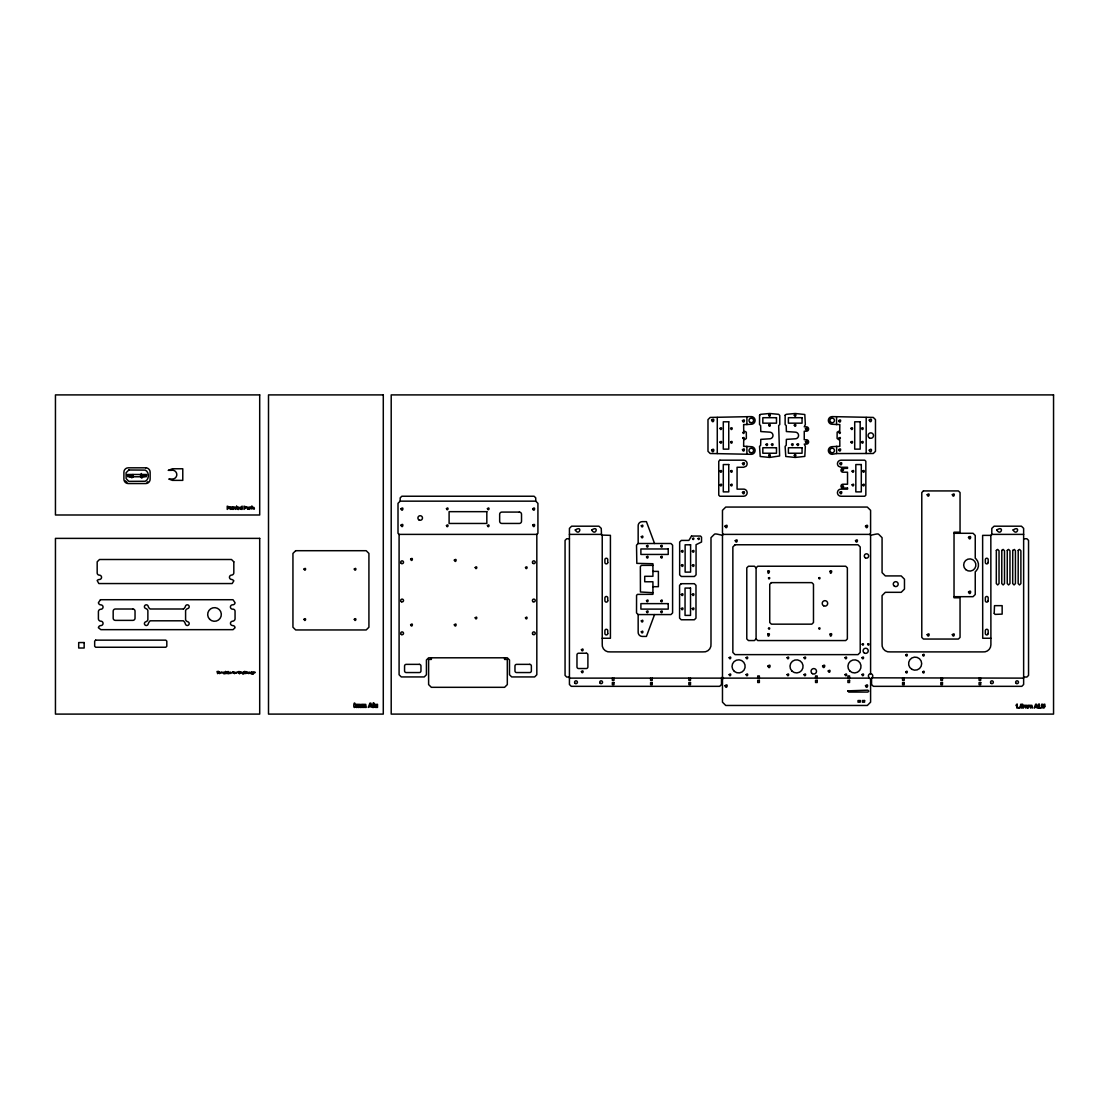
<?xml version="1.0" encoding="UTF-8"?>
<svg xmlns="http://www.w3.org/2000/svg" width="1109" height="1109" viewBox="0 0 1109 1109"><rect width="100%" height="100%" fill="white"/><g stroke="black" fill="none" stroke-linecap="round" stroke-linejoin="round"><path stroke-width="1.5" d="M746.898 453.553L746.898 446.373A76.396 76.396 0 0 0 751.278 446.664A3.826 3.826 0 0 1 755.104 450.49A3.826 3.826 0 0 1 751.278 454.316L710.176 453.498L707.986 451.321L707.986 419.618L710.176 417.428L751.278 416.61A3.826 3.826 0 0 1 755.104 420.436A3.826 3.826 0 0 1 751.278 424.262A76.396 76.396 0 0 0 746.898 424.553A77.228 77.228 0 0 0 743.626 424.539L743.709 430.694L746.315 432.177L746.357 438.471L743.709 440.245L743.626 446.4A77.242 77.242 0 0 0 746.814 446.373M746.898 424.553L746.898 417.372M247.751 672.692C248.776 675.353 249.747 671.208 247.792 672.525M1023.635 678.126L871.688 677.835A2.19 2.19 0 0 0 872.381 674.688A2.19 2.19 0 0 0 869.179 674.272A2.19 2.19 0 0 0 869.04 677.488L870.593 679.346L870.593 702.177L867.307 705.463L725.743 705.463L722.472 702.177L722.472 679.484L723.456 678.126L722.472 677.142L721.515 677.876L721.488 684.503L719.658 686.332L571.26 686.332L569.43 684.503L569.43 528.369L571.62 526.193L598.943 526.193L601.244 528.369L601.535 535.079L610.421 535.342L610.421 638.257L602.229 638.257M871.563 678.154L871.563 684.503L873.365 686.332L1021.805 686.332L1023.635 684.503L1023.635 528.369L1021.444 526.193L994.108 526.193L991.82 528.369L991.779 534.635L990.836 535.37L990.905 644.814A7.25 7.25 0 0 1 982.629 651.898L890.264 651.898A7.25 7.25 0 0 1 882.071 643.691L882.071 595.602L885.342 592.317L901.201 592.317L904.473 589.045L904.473 579.203L901.201 575.918L885.342 575.918L882.071 572.646L882.071 537.671L878.785 534.386C877.829 532.431 867.113 537.782 870.593 533.055L870.593 510.334L867.307 507.063L725.743 507.063L722.472 510.334L722.472 533.055C725.951 537.782 715.236 532.431 714.279 534.386L710.994 537.671L710.994 643.691A7.25 7.25 0 0 1 702.801 651.898L610.421 651.898A7.25 7.25 0 0 1 602.229 643.691L602.229 535.37M654.56 614.566L646.422 636.427L642.263 636.427A4.103 4.103 0 0 1 638.16 632.047L638.16 614.566L636.524 612.93L636.566 595.311L637.481 594.382L652.924 594.341L652.924 581.768L644.717 581.768L644.717 576.306L652.924 576.306L652.924 563.732L636.816 563.372L636.524 545.157L638.16 543.507L670.959 543.507L672.595 545.157L672.595 612.93L670.959 614.566L638.16 614.566M142.992 475.65C143.657 479.338 145.515 473.141 141.12 475.9M536.825 534.386L537.92 533.29L537.92 503.334L535.73 501.157L400.183 501.157L398.006 503.334L398.006 533.29L399.088 534.386L536.825 534.386L536.825 674.743L534.635 676.934L511.693 676.934L509.502 674.743L509.502 659.98L507.312 657.803L428.615 657.803L426.424 659.98L426.424 674.743L424.234 676.934L401.278 676.934L399.088 674.743L399.088 534.386M127.729 476.773L128.824 475.678L128.824 476.773C132.29 478.52 130.599 473.418 129.753 476.634M131.819 477.868L132.914 476.773M756.088 567.863L757.724 566.228L845.723 566.228L847.359 567.863L847.359 638.923L845.723 640.558L757.724 640.558L756.088 638.923L756.088 567.863L754.439 566.228L748.436 566.228L746.787 567.863L746.787 638.923L748.436 640.558L754.439 640.558L756.088 638.923M168.457 470.341L172.394 468.774L182.777 468.774L182.777 480.363L172.394 480.363L168.804 479.046L172.394 479.046A4.422 4.422 0 0 0 176.775 474.042A4.422 4.422 0 0 0 171.243 470.341L168.346 470.341M836.56 453.553L832.18 454.316A3.826 3.826 0 0 1 828.354 450.49A3.826 3.826 0 0 1 832.18 446.664A76.396 76.396 0 0 0 836.56 446.373A77.242 77.242 0 0 0 839.832 446.4L839.804 440.37L837.101 438.471L837.143 432.177L839.749 430.694L839.832 424.539A77.228 77.228 0 0 0 836.643 424.553A76.396 76.396 0 0 0 832.18 424.262A3.826 3.826 0 0 1 828.354 420.436A3.826 3.826 0 0 1 832.18 416.61L873.282 417.428L875.472 419.618L875.472 451.321L873.282 453.498L836.643 453.553L836.643 446.373M836.56 424.553L836.56 417.372M129.85 475.678L127.452 475.678L127.452 474.486L146.582 474.486L146.582 475.678L144.184 475.678M131.056 475.678L132.914 475.678M131.056 476.773L142.964 476.773M144.184 476.773L145.21 476.773L145.21 475.678L146.305 476.773M954.031 533.29L973.05 533.29L975.241 535.481L975.241 558.257L975.948 558.811A8.747 8.747 0 0 1 975.948 571.177L975.241 571.717L975.241 594.507L973.05 596.684L954.031 596.684M569.43 534.386L601.244 534.386M723.456 534.386L869.608 534.386M991.82 534.386L1023.635 534.386M990.836 535.37L982.629 535.37L982.713 638.257L990.85 638.257M569.43 538.752L566.699 538.752L565.063 540.402L565.063 675.395L566.699 677.044L569.43 677.044M1023.635 538.752L1026.906 538.752L1028.542 540.402L1028.542 675.395L1026.906 677.044L1023.635 677.044M652.924 565.368L641.459 565.368L640.35 566.547L640.434 591.984L652.924 592.705M652.924 571.385L658.386 571.385L658.386 586.689L652.924 586.689M569.43 678.126L721.488 678.126M723.456 678.126L869.608 678.126M141.12 476.773L142.202 477.868M654.56 543.507L646.422 521.646L642.263 521.646A4.103 4.103 0 0 0 638.16 526.026L638.16 543.507M980.716 678.126L980.716 680.316L979.081 680.316L979.081 678.126M942.47 678.126L942.47 680.316L940.82 680.316L940.82 678.126M904.209 678.126L904.209 680.316L902.56 680.316L902.56 678.126M870.593 535.37L870.593 673.759M866.184 417.428L866.184 453.498M849.549 678.126L849.549 675.949L847.914 675.949L847.914 678.126M817.194 678.126L817.194 675.949L815.545 675.949L815.545 678.126M759.36 678.126L759.36 675.949L757.724 675.949L757.724 678.126M722.472 535.37L722.472 677.142M717.273 417.428L717.273 453.498M690.491 678.126L690.491 680.316L688.855 680.316L688.855 678.126M652.231 678.126L652.231 680.316L650.595 680.316L650.595 678.126M613.984 678.126L613.984 680.316L612.334 680.316L612.334 678.126M535.73 501.157L535.73 497.872L534.094 496.236L401.832 496.236L400.183 497.872L400.183 501.157M504.581 657.803L504.581 659.439L507.312 659.439L507.312 684.586L504.581 687.317L431.346 687.317L428.615 684.586L428.615 659.439L431.346 659.439L431.346 657.803M141.661 475.678L141.661 476.884M141.384 473.501L141.384 477.868L140.288 474.597M141.12 474.486L141.12 476.884M132.914 474.486L132.914 476.884M132.373 475.678L132.373 476.884M127.022 482.207A3.272 3.272 0 0 1 126.274 481.777M125.955 481.5A3.272 3.272 0 0 1 125.428 480.821M147.76 481.777A3.272 3.272 0 0 1 147.012 482.207M233.819 561.819L233.819 572.951A2.315 2.315 0 0 1 231.573 575.086A2.19 2.19 0 0 0 229.452 577.332A2.19 2.19 0 0 0 231.698 579.452A3.771 3.771 0 0 1 233.819 580.825L232.183 583.556L98.826 583.556L97.176 580.52A2.856 2.856 0 0 1 99.366 579.508A2.19 2.19 0 0 0 101.557 577.318A2.19 2.19 0 0 0 99.366 575.141A2.19 2.19 0 0 1 97.176 572.951L97.176 561.819L99.505 559.504L231.504 559.504L233.819 561.819M847.526 488.057L847.526 489.138L840.969 489.138A3.549 3.549 0 0 0 838.459 490.192L837.891 490.927A3.549 3.549 0 0 0 840.969 496.25L864.743 496.25L865.838 495.155L865.838 461.275L864.743 460.18L840.969 460.18A3.549 3.549 0 0 0 838.459 466.237L840.969 467.277L847.526 467.277L847.526 468.372L842.882 468.372A1.913 1.913 0 0 0 840.969 470.285A1.913 1.913 0 0 0 842.882 472.198L847.526 472.198L847.526 484.231L842.882 484.231A1.913 1.913 0 0 0 840.969 486.144A1.913 1.913 0 0 0 842.882 488.057L847.526 488.057M227.262 672.65C226.319 675.617 225.487 670.418 227.262 672.65M248.901 507.88C247.432 512.303 246.212 504.553 248.901 507.88M230.838 508.158L230.215 509.378L230.215 507.035L231.726 507.104L230.838 508.158M236.078 672.83C234.789 674.563 237.146 670.529 236.078 672.83M250.121 508.158L249.483 509.378L249.483 507.035L250.994 507.104L250.121 508.158M1044.83 706.253C1044.983 710.051 1039.507 707.265 1041.739 704.215L1042.529 704.215L1042.793 707.334L1043.943 707.195L1044.04 704.215L1044.83 704.215L1044.83 706.253M251.993 673.745L253.282 674.106L253.462 672.082L252.131 672.248L253.046 673.62L251.993 673.745M376.672 705.629L375.701 706.78L375.494 704.312L374.662 704.312L375.147 707.362L377.504 707.431L377.504 704.312L376.672 704.312L376.672 705.629M765.945 444.487C767.511 448.105 768.592 441.562 765.945 444.487M233.86 507.991L233.237 509.378L233.237 507.035L235.108 507.146L235.371 509.378L234.651 507.589L233.86 507.991M240.93 672.719C239.336 671.319 243.966 672.608 240.93 672.719M254.28 672.719C252.7 671.319 257.316 672.608 254.28 672.719M660.701 600.731C662.239 604.363 663.362 597.82 660.701 600.731M681.425 551.187C682.964 554.819 684.101 548.276 681.425 551.187M681.342 594.466C682.894 598.098 684.017 591.554 681.342 594.466M221.051 672.692C220.483 670.626 225.404 673.745 221.051 672.692M357.112 705.532L357.098 707.431L356.266 707.431L356.266 704.312L360.411 704.381L360.855 707.431L360.023 707.431L359.801 704.922L358.969 707.431L358.152 707.431L358.055 705.019L357.112 705.532M362.449 705.532L362.435 707.431L361.603 707.431L361.603 704.312L365.748 704.381L366.192 707.431L365.36 707.431L365.138 704.922L364.32 707.431L363.489 707.431L363.308 704.936L362.449 705.532M1024.12 706.378L1023.371 708.083L1023.371 705.282L1027.086 705.338L1027.489 708.083L1026.546 705.823L1025.797 708.083L1024.896 705.837L1024.12 706.378M1028.93 706.378L1028.168 708.083L1028.168 705.282L1031.897 705.338L1032.299 708.083L1031.342 705.823L1030.608 708.083L1029.707 705.837L1028.93 706.378M247.044 672.567C246.059 674.91 246.156 670.21 247.044 672.567M232.904 671.791C232.225 675.395 234.553 670.806 232.904 671.791M239.877 507.922L240.293 509.239L242.136 509.378L242.136 506.148L239.877 507.922M400.917 525.25C402.706 529.728 404.258 521.771 400.917 525.25M454.316 624.797C455.938 628.872 457.352 621.636 454.316 624.797M224.836 672.858C223.131 676.199 223.034 670.127 224.836 672.858M994.219 613.305L995.023 614.4L1002.148 614.123L1002.148 605.653L994.496 605.653L994.219 613.305M525.472 617.824C526.927 621.484 528.217 614.982 525.472 617.824M247.487 672.581L245.685 673.634L245.685 671.486L247.487 672.581M487.433 525.611C488.875 529.284 490.178 522.783 487.433 525.611M218.875 672.692C220.039 675.492 221.01 670.834 218.875 672.692M237.326 507.95C238.269 512.926 240.792 504.276 237.326 507.95M228.551 672.692C229.702 675.478 230.727 670.862 228.551 672.692M660.701 546.044C662.128 549.717 663.459 543.23 660.701 546.044M1022.872 706.78L1022.858 707.015A1.4 1.4 0 0 1 1022.387 707.861C1017.674 708.457 1024.702 706.225 1020.363 706.281L1020.737 704.27L1022.692 704.27L1021.181 705.615L1022.872 706.78M248.291 508.379L247.487 508.795L248.291 508.379M746.107 657.706C747.494 661.394 748.894 654.906 746.107 657.706M235.358 672.858C233.569 675.617 233.694 670.127 235.358 672.858M532.653 508.823C534.316 513.342 536.077 505.427 532.653 508.823M355.642 706.142C352.399 711.95 354.034 696.674 355.642 706.142M229.702 507.146L227.234 509.378L227.234 506.148L229.702 507.146M246.475 507.146L244.008 509.378L244.008 506.148L246.475 507.146M968.49 537.352C970.25 542.315 972.288 533.706 968.49 537.352M230.256 672.428C230.935 675.367 232.044 671.389 230.256 672.428M252.644 507.562C254.973 512.233 254.918 505.662 252.644 507.562M249.442 672.428C250.177 675.409 251.258 671.264 249.442 672.428M224.42 672.858L223.782 672.553L224.42 672.858M304.018 569.042C305.28 572.785 306.888 566.339 304.018 569.042M252.381 672.622L252.949 673.191L252.381 672.622M241.526 508.213C240.376 510.611 240.445 505.759 241.526 508.213M759.582 415.223L759.54 424.539L760.635 425.62L760.788 431.553L769.646 432.136A3.341 3.341 0 0 1 772.987 435.463A3.341 3.341 0 0 1 769.646 438.804L760.788 439.372L760.635 445.305L759.54 446.4L760.206 456.492L769.646 457.435L779.613 455.979L778.67 425.62L779.766 424.539L779.766 415.515L778.67 414.322L769.646 413.491L760.635 414.322L759.582 415.223M785.158 415.223L785.117 424.539L786.212 425.62L786.364 431.553L795.236 432.136A3.341 3.341 0 0 1 798.563 435.463A3.341 3.341 0 0 1 795.236 438.804L786.364 439.372L786.212 445.305L785.117 446.4L785.782 456.492L795.236 457.435L804.801 456.409L805.342 446.4L804.247 444.099L806.437 444.099A2.19 2.19 0 0 0 808.627 441.909A2.19 2.19 0 0 0 806.437 439.732L804.247 439.732L804.247 431.207L806.437 431.207A2.19 2.19 0 0 0 808.627 429.017A2.19 2.19 0 0 0 806.437 426.826L804.247 426.826L805.342 424.539L804.801 414.516L795.236 413.491L786.212 414.322L785.158 415.223M234.928 672.858L234.193 673.066L234.928 672.858M304.018 619.307C305.225 623.064 306.943 616.659 304.018 619.307M354.298 569.028C355.504 572.785 357.223 566.38 354.298 569.028M354.298 619.307C355.504 623.064 357.223 616.659 354.298 619.307M400.945 508.768C402.415 513.356 404.508 505.524 400.945 508.768M410.607 559.13C411.952 563.303 413.851 556.191 410.607 559.13M410.607 624.727C411.952 628.9 413.851 621.775 410.607 624.727M446.456 508.615C447.662 512.372 449.381 505.954 446.456 508.615M446.456 525.541C447.662 529.298 449.381 522.894 446.456 525.541M454.33 560.114C455.674 564.287 457.587 557.175 454.33 560.114M475.207 567.475C476.413 571.232 478.131 564.814 475.207 567.475M487.433 508.615C488.639 512.372 490.344 505.954 487.433 508.615M475.207 617.755C476.413 621.511 478.131 615.107 475.207 617.755M525.5 567.475C526.692 571.232 528.411 564.814 525.5 567.475M532.667 525.167C534.136 529.755 536.229 521.923 532.667 525.167M575.266 529.977C579.175 536.811 583.154 524.89 575.266 529.977M591.665 529.977C595.575 536.811 599.553 524.89 591.665 529.977M581.421 649.68C582.696 653.645 584.512 646.88 581.421 649.68M581.421 671.541C582.696 675.506 584.512 668.741 581.421 671.541M641.307 525.763C642.513 529.52 644.232 523.115 641.307 525.763M641.307 536.701C642.513 540.457 644.232 534.039 641.307 536.701M646.505 545.988C647.711 549.745 649.43 543.341 646.505 545.988M646.505 556.926C647.711 560.683 649.43 554.264 646.505 556.926M641.307 620.874C642.513 624.63 644.232 618.212 641.307 620.874M641.307 631.797C642.513 635.554 644.232 629.15 641.307 631.797M646.505 611.572C647.711 615.329 649.43 608.924 646.505 611.572M660.714 556.926C661.921 560.683 663.639 554.264 660.714 556.926M660.714 611.572C661.921 615.329 663.639 608.924 660.714 611.572M692.529 538.572C693.541 541.691 694.969 536.354 692.529 538.572M692.376 551.09C693.582 554.847 695.301 548.442 692.376 551.09M692.376 565.299C693.582 569.056 695.301 562.651 692.376 565.299M711.59 420.075C713.253 425.302 715.638 416.402 711.59 420.075M698.005 538.572C699.003 541.691 700.431 536.354 698.005 538.572M692.293 594.369C693.499 598.125 695.218 591.721 692.293 594.369M711.59 450.143C713.253 455.355 715.638 446.456 711.59 450.143M692.293 608.578C693.499 612.348 695.218 605.93 692.293 608.578M719.991 428.379C721.197 432.136 722.916 425.731 719.991 428.379M719.991 442.047C721.197 445.804 722.916 439.386 719.991 442.047M719.991 471.131C721.197 474.888 722.916 468.469 719.991 471.131M719.991 484.785C721.197 488.542 722.916 482.138 719.991 484.785M730.595 428.379C731.801 432.136 733.52 425.731 730.595 428.379M730.595 442.047C731.801 445.804 733.52 439.386 730.595 442.047M730.595 471.131C731.801 474.888 733.52 468.469 730.595 471.131M725.036 526.123C726.631 531.128 728.932 522.589 725.036 526.123M730.595 484.785C731.801 488.542 733.52 482.138 730.595 484.785M742.462 420.671C743.931 425.26 746.038 417.428 742.462 420.671M742.836 432.524C743.834 435.657 745.262 430.306 742.836 432.524M742.836 437.986C743.834 441.119 745.262 435.782 742.836 437.986M742.462 449.644C743.931 454.233 746.038 446.4 742.462 449.644M742.462 463.423C743.931 468.012 746.038 460.18 742.462 463.423M735.253 540.638C736.723 545.226 738.816 537.394 735.253 540.638M742.462 492.382C743.931 496.984 746.038 489.152 742.462 492.382M725.036 685.722C726.631 690.727 728.932 682.187 725.036 685.722M729.168 657.651C730.374 661.408 732.092 655.003 729.168 657.651M729.168 674.591C730.374 678.361 732.092 671.943 729.168 674.591M768.703 415.154C769.909 418.911 771.628 412.506 768.703 415.154M768.703 425.149C769.909 428.906 771.628 422.501 768.703 425.149M768.703 455.272C769.909 459.029 771.628 452.624 768.703 455.272M771.434 444.39C772.64 448.147 774.359 441.742 771.434 444.39M746.121 674.591C747.327 678.361 749.032 671.943 746.121 674.591M767.816 571.19C767.761 577.013 771.407 568.82 767.816 571.19M794.28 415.154C795.486 418.911 797.205 412.506 794.28 415.154M791.549 444.39C792.755 448.147 794.474 441.742 791.549 444.39M794.28 425.149C795.486 428.906 797.205 422.501 794.28 425.149M767.816 634.043C767.761 639.865 771.407 631.673 767.816 634.043M768.468 628.346C769.396 631.257 770.741 626.28 768.468 628.346M794.28 455.272C795.486 459.029 797.205 452.624 794.28 455.272M767.941 666.038C769.535 671.056 771.836 662.503 767.941 666.038M805.439 428.753C806.7 432.718 808.516 425.953 805.439 428.753M805.439 441.645C806.7 445.61 808.516 438.845 805.439 441.645M787.113 657.651C788.319 661.408 790.024 655.003 787.113 657.651M787.113 674.591C788.319 678.361 790.024 671.943 787.113 674.591M804.053 657.651C805.259 661.408 806.978 655.003 804.053 657.651M804.053 674.591C805.259 678.361 806.978 671.943 804.053 674.591M838.681 420.671C840.151 425.26 842.244 417.428 838.681 420.671M818.747 578.052C819.69 580.977 821.02 575.987 818.747 578.052M839.042 432.524C840.054 435.657 841.481 430.306 839.042 432.524M839.042 437.986C840.054 441.119 841.481 435.782 839.042 437.986M838.681 449.644C840.151 454.233 842.244 446.4 838.681 449.644M839.804 463.423C841.274 468.012 843.381 460.18 839.804 463.423M818.747 628.346C819.69 631.257 821.02 626.28 818.747 628.346M841.925 469.481C843.131 473.238 844.85 466.834 841.925 469.481M839.804 492.382C841.274 496.984 843.381 489.152 839.804 492.382M830.114 571.19C830.073 577.013 833.718 568.82 830.114 571.19M841.925 486.435C843.131 490.192 844.85 483.774 841.925 486.435M850.963 428.379C852.169 432.136 853.888 425.731 850.963 428.379M850.963 442.047C852.169 445.804 853.888 439.386 850.963 442.047M822.559 666.01C823.862 670.903 826.787 662.6 822.559 666.01M830.114 634.043C830.073 639.865 833.718 631.673 830.114 634.043M852.1 471.131C853.306 474.888 855.011 468.469 852.1 471.131M852.1 484.785C853.306 488.542 855.011 482.138 852.1 484.785M828.243 670.973C829.587 675.159 831.487 668.034 828.243 670.973M861.568 428.379C862.774 432.136 864.493 425.731 861.568 428.379M861.568 442.047C862.774 445.804 864.493 439.386 861.568 442.047M869.234 420.075C870.912 425.302 873.296 416.402 869.234 420.075M862.705 471.131C863.897 474.888 865.616 468.469 862.705 471.131M862.705 484.785C863.897 488.542 865.616 482.138 862.705 484.785M855.496 540.638C856.966 545.226 859.059 537.394 855.496 540.638M869.234 450.143C870.912 455.355 873.296 446.456 869.234 450.143M845.044 657.651C846.25 661.408 847.969 655.003 845.044 657.651M845.044 674.591C846.25 678.361 847.969 671.943 845.044 674.591M865.491 526.123C867.099 531.128 869.387 522.589 865.491 526.123M847.803 690.865L848.732 692.071L867.862 692.071L868.818 691.115L867.862 690.158L847.803 690.865M862.178 644.218C863.176 647.351 864.618 642.014 862.178 644.218M861.984 657.651C863.19 661.408 864.909 655.003 861.984 657.651M867.64 644.218C868.652 647.351 870.08 642.014 867.64 644.218M865.491 685.722C867.099 690.727 869.387 682.187 865.491 685.722M905.706 654.92C906.912 658.677 908.631 652.272 905.706 654.92M927.179 494.711C928.649 499.313 930.756 491.481 927.179 494.711M905.706 671.86C906.912 675.617 908.631 669.212 905.706 671.86M922.66 654.92C923.866 658.677 925.571 652.272 922.66 654.92M927.179 634.639C928.649 639.228 930.756 631.395 927.179 634.639M922.66 671.86C923.866 675.617 925.571 669.212 922.66 671.86M952.326 634.639C953.795 639.228 955.889 631.395 952.326 634.639M968.504 591.984C970.112 596.989 972.399 588.435 968.504 591.984M996.7 529.977C1000.886 536.839 1004.823 524.862 996.7 529.977M996.339 550.424L996.298 583.57L997.67 584.942L999.029 583.57L999.029 550.785L997.67 549.412L996.339 550.424M1001.815 550.424L1001.76 583.57L1003.132 584.942L1004.504 583.57L1004.504 550.785L1003.132 549.412L1001.815 550.424M1007.277 550.424L1007.235 583.57L1008.594 584.942L1009.966 583.57L1009.966 550.785L1008.594 549.412L1007.277 550.424M1013.071 529.977C1016.967 536.811 1020.945 524.89 1013.071 529.977M1012.739 550.424L1012.697 583.57L1014.07 584.942L1015.428 583.57L1015.428 550.785L1014.416 549.468L1012.739 550.424M1018.214 550.424L1018.159 583.57L1019.531 584.942L1020.89 583.57L1020.89 550.785L1019.531 549.412L1018.214 550.424M229.036 507.146C227.83 508.795 227.747 505.496 229.036 507.146M237.991 507.783L238.879 508.005L237.991 507.783M245.81 507.146C244.535 508.809 244.548 505.482 245.81 507.146M952.34 494.669C953.629 499.313 956.027 491.564 952.34 494.669M646.519 600.607C647.545 604.405 649.555 598.084 646.519 600.607M681.453 565.257C682.492 569.069 684.503 562.748 681.453 565.257M681.383 608.536C682.409 612.348 684.419 606.027 681.383 608.536M862.012 674.508C862.857 678.361 865.186 672.151 862.012 674.508M797.038 444.307C797.87 448.161 800.213 441.95 797.038 444.307M768.495 577.969C769.022 580.977 771.046 576.209 768.495 577.969M243.328 672.082L242.968 673.191C241.11 671.028 243.523 677.128 243.328 672.082M239.003 671.486L238.477 673.08C236.12 668.81 239.794 676.947 239.003 671.486M369.519 706.447L368.243 707.431L369.921 703.134L370.836 703.134L372.569 707.431L369.519 706.447M370.378 704.132L369.796 705.726L370.961 705.726L370.378 704.132M1035.293 707.209L1034.142 708.083L1035.654 704.215L1036.485 704.215L1038.024 708.083L1035.293 707.209M1036.056 705.116L1035.543 706.558L1036.596 706.558L1036.056 705.116M1017.05 704.201L1016.87 704.534A2.135 2.135 0 0 1 1015.941 705.172L1016.218 705.754A2.509 2.509 0 0 0 1016.911 705.282L1016.911 708.083L1017.646 708.083L1017.05 704.201M691.517 536.049L688.897 540.416L681.3 540.416L679.665 542.051L679.665 574.85L681.3 576.486L694.414 576.486L696.064 574.85L696.064 544.699L701.526 541.996L701.526 537.144L700.486 536.049L691.517 536.049M100.475 599.719L98.41 602.7A2.481 2.481 0 0 0 100.864 604.876A2.19 2.19 0 0 1 103.054 607.067A2.19 2.19 0 0 1 100.864 609.257A2.481 2.481 0 0 0 98.41 611.447L98.41 619.016A2.481 2.481 0 0 0 100.864 621.192A2.19 2.19 0 0 1 103.054 623.383A2.19 2.19 0 0 1 100.864 625.573A2.481 2.481 0 0 0 98.41 627.749L100.864 629.662L233.029 629.662L235.053 627.749A2.301 2.301 0 0 0 232.585 625.559L232.46 625.559A2.19 2.19 0 0 1 232.155 621.234L232.89 621.179A2.689 2.689 0 0 0 235.053 619.016L235.053 611.447A2.121 2.121 0 0 0 232.765 609.146L232.488 609.174A2.19 2.19 0 0 1 230.409 606.873A2.19 2.19 0 0 1 232.696 604.807A2.246 2.246 0 0 0 235.053 602.7L232.987 599.719L100.475 599.719M128.824 469.994L126.079 472.739L126.135 478.631L128.824 481.361L145.21 481.264C149.396 479.545 149.396 471.824 145.21 470.105L128.824 469.994M95.665 640.143L94.667 641.141L94.667 646.256L95.665 647.254L165.809 647.254L166.807 646.256L166.807 641.141L165.809 640.143L95.665 640.143M295.673 550.702L292.942 553.433L292.942 627.223L295.673 629.954L366.192 629.954L368.923 627.223L368.923 553.433L366.192 550.702L295.673 550.702M719.852 460.18L718.757 461.275L718.757 495.155L719.852 496.25L743.626 496.25A3.549 3.549 0 0 0 746.704 490.927L746.135 490.192A3.549 3.549 0 0 0 743.626 489.138L737.069 489.138L737.069 467.277L743.626 467.277L746.135 466.237A3.549 3.549 0 0 0 743.626 460.18L719.852 460.18M681.217 583.694L679.581 585.33L679.581 618.129L681.217 619.765L694.345 619.765L695.981 618.129L695.981 585.33L694.345 583.694L681.217 583.694M735.045 544.769L732.855 546.959L732.855 652.439L735.045 654.629L858.019 654.629L860.21 652.439L860.21 546.959L858.019 544.769L735.045 544.769M771.393 582.627L769.743 584.263L769.743 622.523L771.393 624.159L811.83 624.159L813.479 622.523L813.479 584.263L811.83 582.627L771.393 582.627M923.423 490.927L921.787 492.562L921.787 637.412L923.423 639.047L958.398 639.047L960.047 637.412L960.047 597.779L954.031 597.779L954.031 532.195L960.047 532.195L960.047 492.562L958.398 490.927L923.423 490.927M236.647 506.217C234.456 509.807 238.338 510.085 236.647 506.217M251.909 506.217C249.719 509.807 253.601 510.085 251.909 506.217M228.094 671.527L228.094 673.676L228.094 671.527M259.7 394.901L55.45 394.901L55.45 514.992L259.7 514.992L259.7 394.901M383.284 394.901L268.503 394.901L268.503 714.099L383.284 714.099L383.284 394.901M1053.55 394.901L391.2 394.901L391.2 714.099L1053.55 714.099L1053.55 394.901M776.48 417.705L762.826 417.705L762.826 423.167L776.48 423.167L776.48 417.705M802.057 417.705L788.402 417.705L788.402 423.167L802.057 423.167L802.057 417.705M728.752 421.794L723.29 421.794L723.29 449.131L728.752 449.131L728.752 421.794M860.168 421.794L854.706 421.794L854.706 449.131L860.168 449.131L860.168 421.794M776.48 447.759L762.826 447.759L762.826 453.234L776.48 453.234L776.48 447.759M802.057 447.759L788.402 447.759L788.402 453.234L802.057 453.234L802.057 447.759M728.752 464.546L723.29 464.546L723.29 491.883L728.752 491.883L728.752 464.546M861.305 464.546L855.829 464.546L855.829 491.883L861.305 491.883L861.305 464.546M145.764 467.818L128.27 467.818A4.367 4.367 0 0 0 123.903 472.184L123.903 479.185A4.367 4.367 0 0 0 128.27 483.552L145.764 483.552A4.367 4.367 0 0 0 150.131 479.185L150.131 472.184A4.367 4.367 0 0 0 145.764 467.818M232.613 507.035L231.989 509.378L232.613 507.035M486.823 511.665L449.103 511.665L449.103 523.462L486.823 523.462L486.823 511.665M519.345 512.081L501.85 512.081A2.19 2.19 0 0 0 499.66 514.271L499.66 521.272A2.19 2.19 0 0 0 501.85 523.448L519.345 523.448A2.19 2.19 0 0 0 521.521 521.272L521.521 514.271A2.19 2.19 0 0 0 519.345 512.081M259.7 538.378L55.45 538.378L55.45 714.099L259.7 714.099L259.7 538.378M690.588 544.796L685.126 544.796L685.126 572.119L690.588 572.119L690.588 544.796M668.228 548.969L640.891 548.969L640.891 554.445L668.228 554.445L668.228 548.969M690.519 588.075L685.043 588.075L685.043 615.398L690.519 615.398L690.519 588.075M668.228 603.629L640.891 603.629L640.891 609.104L668.228 609.104L668.228 603.629M132.844 609.007L115.35 609.007A2.19 2.19 0 0 0 113.173 611.198L113.173 618.184A2.19 2.19 0 0 0 115.35 620.375L132.844 620.375A2.19 2.19 0 0 0 135.035 618.184L135.035 611.198A2.19 2.19 0 0 0 132.844 609.007M183.456 608.993L150.145 608.993A4.852 4.852 0 0 1 148.162 606.221A1.913 1.913 0 0 0 144.96 605.362A1.913 1.913 0 0 0 145.82 608.564A2.953 2.953 0 0 1 147.871 610.546L147.871 619.779A2.953 2.953 0 0 1 145.82 621.747A1.913 1.913 0 0 0 144.96 624.949A1.913 1.913 0 0 0 148.162 624.09A6.973 6.973 0 0 1 150.145 620.804L183.456 620.804A6.973 6.973 0 0 1 185.439 624.09A1.913 1.913 0 0 0 188.641 624.949A1.913 1.913 0 0 0 187.781 621.747A3.258 3.258 0 0 1 185.591 619.779L185.591 610.546A3.258 3.258 0 0 1 187.781 608.564A1.913 1.913 0 0 0 188.641 605.362A1.913 1.913 0 0 0 185.439 606.221A4.852 4.852 0 0 1 183.456 608.993M84.159 642.555L78.697 642.555L78.697 648.016L84.159 648.016L84.159 642.555M586.259 653.229L578.607 653.229A1.636 1.636 0 0 0 576.971 654.864L576.971 666.897A1.636 1.636 0 0 0 578.607 668.533L586.259 668.533A1.636 1.636 0 0 0 587.895 666.897L587.895 654.864A1.636 1.636 0 0 0 586.259 653.229M419.313 664.36L406.199 664.36A1.636 1.636 0 0 0 404.563 665.996L404.563 670.917A1.636 1.636 0 0 0 406.199 672.553L419.313 672.553A1.636 1.636 0 0 0 420.963 670.917L420.963 665.996A1.636 1.636 0 0 0 419.313 664.36M529.728 664.36L516.6 664.36A1.636 1.636 0 0 0 514.964 665.996L514.964 670.917A1.636 1.636 0 0 0 516.6 672.553L529.728 672.553A1.636 1.636 0 0 0 531.363 670.917L531.363 665.996A1.636 1.636 0 0 0 529.728 664.36M218.709 671.486L217.004 671.486L217.641 673.634L218.709 671.486M225.571 671.486L225.155 673.634L225.571 671.486M244.437 671.486L244.022 673.634L244.437 671.486M240.098 672.082L239.683 673.634L240.098 672.082M251.604 672.082L251.202 673.634L251.604 672.082M759.36 680.316L757.724 680.316L757.724 682.506L759.36 682.506L759.36 680.316M817.194 680.316L815.545 680.316L815.545 682.506L817.194 682.506L817.194 680.316M849.549 680.316L847.914 680.316L847.914 682.506L849.549 682.506L849.549 680.316M613.984 682.506L612.334 682.506L612.334 684.697L613.984 684.697L613.984 682.506M652.231 682.506L650.595 682.506L650.595 684.697L652.231 684.697L652.231 682.506M690.491 682.506L688.855 682.506L688.855 684.697L690.491 684.697L690.491 682.506M904.209 682.506L902.56 682.506L902.56 684.697L904.209 684.697L904.209 682.506M942.47 682.506L940.82 682.506L940.82 684.697L942.47 684.697L942.47 682.506M980.716 682.506L979.081 682.506L979.081 684.697L980.716 684.697L980.716 682.506M860.21 700.541L858.019 700.541L858.019 702.177L860.21 702.177L860.21 700.541M864.576 700.541L862.386 700.541L862.386 702.177L864.576 702.177L864.576 700.541M373.844 703.134L373.012 703.134L373.012 707.431L373.844 707.431L373.844 703.134M1039.244 704.243L1038.468 704.243L1038.468 708.083L1041.185 708.083L1039.244 707.431L1039.244 704.243M1019.656 707.348L1018.908 708.083L1019.656 707.348M988.188 562.471L988.188 559.643A1.428 1.428 0 0 0 986.774 558.229A1.428 1.428 0 0 0 985.346 559.643L985.346 562.471A1.428 1.428 0 0 0 986.774 563.885A1.428 1.428 0 0 0 988.188 562.471M988.188 600.704L988.188 597.89A1.428 1.428 0 0 0 986.774 596.476A1.428 1.428 0 0 0 985.346 597.89L985.346 600.704A1.428 1.428 0 0 0 986.774 602.118A1.428 1.428 0 0 0 988.188 600.704M988.188 633.516L988.188 630.702A1.428 1.428 0 0 0 986.774 629.274A1.428 1.428 0 0 0 985.346 630.702L985.346 633.516A1.428 1.428 0 0 0 986.774 634.93A1.428 1.428 0 0 0 988.188 633.516M607.746 562.471L607.746 559.643A1.428 1.428 0 0 0 606.332 558.229A1.428 1.428 0 0 0 604.904 559.643L604.904 562.471A1.428 1.428 0 0 0 606.332 563.885A1.428 1.428 0 0 0 607.746 562.471M607.746 600.704L607.746 597.89A1.428 1.428 0 0 0 606.332 596.476A1.428 1.428 0 0 0 604.904 597.89L604.904 600.704A1.428 1.428 0 0 0 606.332 602.118A1.428 1.428 0 0 0 607.746 600.704M607.746 633.516L607.746 630.702A1.428 1.428 0 0 0 606.332 629.274A1.428 1.428 0 0 0 604.904 630.702L604.904 633.516A1.428 1.428 0 0 0 606.332 634.93A1.428 1.428 0 0 0 607.746 633.516M865.394 557.869A2.19 2.19 0 0 0 868.68 555.969A2.19 2.19 0 0 0 865.394 554.084A2.19 2.19 0 0 0 865.394 557.869M734.352 671.389A6.557 6.557 0 0 0 745.054 667.549A6.557 6.557 0 0 0 736.376 660.202A6.557 6.557 0 0 0 734.352 671.389M849.827 671.014A6.557 6.557 0 0 0 860.806 668.075A6.557 6.557 0 0 0 852.766 660.049A6.557 6.557 0 0 0 849.827 671.014M791.895 671.014A6.557 6.557 0 0 0 802.861 668.075A6.557 6.557 0 0 0 794.834 660.049A6.557 6.557 0 0 0 791.895 671.014M419.05 519.982A2.301 2.301 0 0 0 422.487 518A2.301 2.301 0 0 0 419.05 516.004A2.301 2.301 0 0 0 419.05 519.982M600.302 683.38A1.428 1.428 0 0 0 602.547 682.368A1.428 1.428 0 0 0 600.551 680.94A1.428 1.428 0 0 0 600.302 683.38M401.389 634.542A1.428 1.428 0 0 0 403.524 633.308A1.428 1.428 0 0 0 401.389 632.088A1.428 1.428 0 0 0 401.389 634.542M401.389 601.743A1.428 1.428 0 0 0 403.524 600.524A1.428 1.428 0 0 0 401.389 599.29A1.428 1.428 0 0 0 401.389 601.743M401.319 563.455A1.428 1.428 0 0 0 403.524 562.346A1.428 1.428 0 0 0 401.458 560.988A1.428 1.428 0 0 0 401.319 563.455M532.819 634.32A1.428 1.428 0 0 0 535.19 633.683A1.428 1.428 0 0 0 533.457 631.936A1.428 1.428 0 0 0 532.819 634.32M532.93 601.632A1.428 1.428 0 0 0 535.231 600.731A1.428 1.428 0 0 0 533.304 599.193A1.428 1.428 0 0 0 532.93 601.632M532.819 563.261A1.428 1.428 0 0 0 535.19 562.623A1.428 1.428 0 0 0 533.457 560.891A1.428 1.428 0 0 0 532.819 563.261M965.745 569.596A6.127 6.127 0 0 0 975.781 566.172A6.127 6.127 0 0 0 967.797 559.199A6.127 6.127 0 0 0 965.745 569.596M812.412 673.662A2.731 2.731 0 0 0 816.515 671.305A2.731 2.731 0 0 0 812.412 668.935A2.731 2.731 0 0 0 812.412 673.662M894.506 586.259A2.454 2.454 0 0 0 898.193 584.124A2.454 2.454 0 0 0 894.506 581.989A2.454 2.454 0 0 0 894.506 586.259M869.428 437.944A2.731 2.731 0 0 0 873.532 435.587A2.731 2.731 0 0 0 869.428 433.217A2.731 2.731 0 0 0 869.428 437.944M830.558 422.058A2.301 2.301 0 0 0 834.398 421.032A2.301 2.301 0 0 0 831.598 418.218A2.301 2.301 0 0 0 830.558 422.058M830.558 452.112A2.301 2.301 0 0 0 834.398 451.086A2.301 2.301 0 0 0 831.598 448.272A2.301 2.301 0 0 0 830.558 452.112M749.656 422.058A2.301 2.301 0 0 0 753.496 421.032A2.301 2.301 0 0 0 750.682 418.218A2.301 2.301 0 0 0 749.656 422.058M749.934 452.361A2.301 2.301 0 0 0 753.566 450.725A2.301 2.301 0 0 0 750.336 448.41A2.301 2.301 0 0 0 749.934 452.361M991.155 683.421A1.428 1.428 0 0 0 993.345 682.312A1.428 1.428 0 0 0 991.28 680.968A1.428 1.428 0 0 0 991.155 683.421M1016.329 683.449A1.428 1.428 0 0 0 1018.492 682.257A1.428 1.428 0 0 0 1016.385 680.981A1.428 1.428 0 0 0 1016.329 683.449M575.28 683.463A1.428 1.428 0 0 0 577.415 682.229A1.428 1.428 0 0 0 575.28 680.995A1.428 1.428 0 0 0 575.28 683.463M823.585 605.764A2.731 2.731 0 0 0 827.688 603.393A2.731 2.731 0 0 0 823.585 601.023A2.731 2.731 0 0 0 823.585 605.764M209.67 619.293A6.834 6.834 0 0 0 221.093 616.244A6.834 6.834 0 0 0 212.734 607.871A6.834 6.834 0 0 0 209.67 619.293M864.382 653.035A2.565 2.565 0 0 0 868.236 650.803A2.565 2.565 0 0 0 864.382 648.585A2.565 2.565 0 0 0 864.382 653.035M911.861 669.323A6.557 6.557 0 0 0 921.69 663.653A6.557 6.557 0 0 0 911.861 657.97A6.557 6.557 0 0 0 911.861 669.323"/></g></svg>
